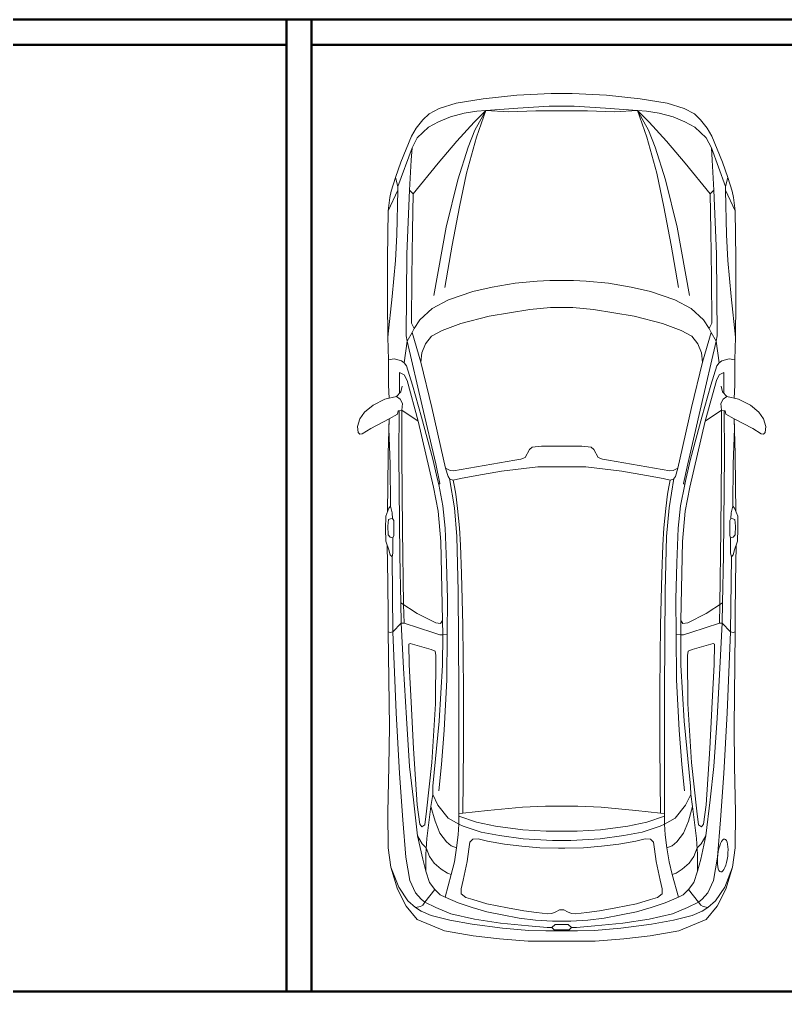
# Model space of a CAD drawing. Header units: millimetres. Extents: x 44692 to 659456, y -26273 to 96111.
# Drawn here: x 268494 to 271533, y 29539 to 33392 of the extents above; entities that cross this region are included whole.
import ezdxf

# ---------------------------------------------------------------- set-up
doc = ezdxf.new("R2010")
doc.units = ezdxf.units.MM
doc.header["$LTSCALE"] = 100
doc.layers.add('Paredes', color=7, linetype='Continuous', lineweight=50)
doc.layers.add('www.dwgautocad.com', color=7, linetype='Continuous', lineweight=5)

msp = doc.modelspace()

# ---------------------------------------------------------------- linework, layer by layer
at = {"layer": 'Paredes'}
for p, q in [((269652.913, 33392.496), (267560.382, 33392.496)), ((269652.913, 33392.496), (269552.913, 33392.496)), ((269552.913, 33392.496), (269552.913, 29539.5)), ((271745.444, 33392.496), (269652.913, 33392.496)), ((269652.913, 33292.496), (269652.913, 33392.496)), ((267560.382, 33292.496), (269352.913, 33292.496)), ((269352.913, 33292.496), (269552.913, 33292.496)), ((269552.913, 33292.496), (269552.913, 29539.5)), ((269652.913, 33092.496), (269652.913, 33292.496)), ((269652.913, 33292.496), (271445.444, 33292.496)), ((269652.913, 29539.5), (269652.913, 33292.496)), ((271445.444, 33292.496), (271645.444, 33292.496)), ((269652.913, 29539.5), (269652.913, 33092.496)), ((280115.568, 29539.5), (241235.5, 29539.5)), ((269552.913, 29539.5), (269652.913, 29539.5)), ((269552.913, 29539.5), (269652.913, 29539.5))]:
    msp.add_line(p, q, dxfattribs=at)
at = {"layer": 'www.dwgautocad.com'}
for p, q in [((270603.103, 33099.337), (270467.189, 33092.496)), ((270644.56, 33099.337), (270603.103, 33099.337)), ((270644.56, 33099.337), (270686.018, 33099.337)), ((270686.018, 33099.337), (270821.932, 33092.496)), ((270226.136, 33060.856), (270158.606, 33039.478)), ((270332.986, 33077.959), (270226.136, 33060.856)), ((270467.189, 33092.496), (270332.986, 33077.959)), ((270821.932, 33092.496), (270956.135, 33077.959)), ((270956.135, 33077.959), (271062.985, 33060.856)), ((271062.985, 33060.856), (271130.514, 33039.478)), ((270158.606, 33039.478), (270118.431, 33018.1)), ((271130.514, 33039.478), (271170.69, 33018.1)), ((270094.496, 32995.012), (270067.998, 32961.662)), ((270118.431, 33018.1), (270094.496, 32995.012)), ((271170.69, 33018.1), (271194.624, 32995.012)), ((271194.624, 32995.012), (271221.123, 32961.662)), ((270067.998, 32961.662), (270049.192, 32930.022)), ((271221.123, 32961.662), (271239.929, 32930.022)), ((270049.192, 32930.022), (270006.452, 32827.408)), ((271239.929, 32930.022), (271282.669, 32827.408)), ((270006.452, 32827.408), (269985.082, 32765.839)), ((271282.669, 32827.408), (271304.039, 32765.839)), ((269985.082, 32765.839), (269968.841, 32711.966)), ((271304.039, 32765.839), (271320.28, 32711.966)), ((269968.841, 32711.966), (269962.857, 32686.312)), ((271320.28, 32711.966), (271326.264, 32686.312)), ((269962.857, 32686.312), (269956.873, 32634.15)), ((271326.264, 32686.312), (271332.247, 32634.15)), ((269956.873, 32634.15), (269953.454, 32446.023)), ((271332.247, 32634.15), (271335.667, 32446.023)), ((269953.454, 32446.023), (269953.454, 32272.433)), ((271335.667, 32446.023), (271335.667, 32272.433)), ((270291.955, 32314.334), (270368.887, 32331.436)), ((270368.887, 32331.436), (270459.496, 32346.828)), ((270459.496, 32346.828), (270547.541, 32355.38)), ((270547.541, 32355.38), (270597.974, 32357.945)), ((270597.974, 32357.945), (270644.56, 32357.945)), ((270691.147, 32357.945), (270644.56, 32357.945)), ((270741.58, 32355.38), (270691.147, 32357.945)), ((270829.625, 32346.828), (270741.58, 32355.38)), ((270920.234, 32331.436), (270829.625, 32346.828)), ((270997.166, 32314.334), (270920.234, 32331.436)), ((270195.363, 32280.984), (270291.955, 32314.334)), ((271093.758, 32280.984), (270997.166, 32314.334)), ((269953.454, 32272.433), (269955.164, 32133.047)), ((270131.253, 32246.779), (270195.363, 32280.984)), ((271157.868, 32246.779), (271093.758, 32280.984)), ((271335.667, 32272.433), (271333.957, 32133.047)), ((270082.529, 32201.457), (270131.253, 32246.779)), ((271206.592, 32201.457), (271157.868, 32246.779)), ((270059.45, 32168.108), (270082.529, 32201.457)), ((271229.671, 32168.108), (271206.592, 32201.457)), ((270032.096, 32117.655), (270051.756, 32151.86)), ((270051.756, 32151.86), (270059.45, 32168.108)), ((271237.365, 32151.86), (271229.671, 32168.108)), ((271257.025, 32117.655), (271237.365, 32151.86)), ((269955.164, 32133.047), (269957.728, 32043.26)), ((270020.129, 32031.288), (270032.096, 32117.655)), ((271268.992, 32031.288), (271257.025, 32117.655)), ((271333.957, 32133.047), (271331.393, 32043.26)), ((269957.728, 32043.26), (269979.953, 32046.68)), ((269979.953, 32046.68), (270009.016, 32039.839)), ((270009.016, 32039.839), (270020.129, 32031.288)), ((271280.105, 32039.839), (271268.992, 32031.288)), ((271309.168, 32046.68), (271280.105, 32039.839)), ((271331.393, 32043.26), (271309.168, 32046.68)), ((270156.787, 31549.263), (270161.521, 31552.968)), ((271132.334, 31549.263), (271127.6, 31552.968))]:
    msp.add_line(p, q, dxfattribs=at)
for points in [[(270041.499, 32716.241), (270047.482, 32834.248), (270050.902, 32883.846), (270071.417, 32923.181), (270115.866, 32965.937), (270156.042, 32987.316), (270203.056, 33006.128), (270257.763, 33020.665), (270308.196, 33029.217), (270344.098, 33031.782)], [(270344.098, 33031.782), (270297.939, 32985.605), (270228.7, 32910.354), (270155.187, 32822.277), (270056.03, 32701.704)], [(270137.236, 32298.941), (270186.815, 32569.16), (270232.974, 32756.432), (270274.004, 32886.411), (270300.503, 32953.111), (270344.098, 33031.782), (270307.342, 32925.747), (270267.166, 32783.796), (270239.812, 32649.542), (270210.749, 32497.33), (270180.831, 32330.581)], [(270344.098, 33031.782), (270470.609, 33041.188), (270595.409, 33048.884), (270644.56, 33048.884)], [(270344.098, 33031.782), (270435.562, 33025.796), (270542.412, 33030.072), (270644.56, 33030.072)], [(270945.023, 33031.782), (270818.512, 33041.188), (270693.711, 33048.884), (270644.56, 33048.884)], [(270945.023, 33031.782), (270853.559, 33025.796), (270746.709, 33030.072), (270644.56, 33030.072)], [(271151.884, 32298.941), (271102.306, 32569.16), (271056.147, 32756.432), (271015.116, 32886.411), (270988.618, 32953.111), (270945.023, 33031.782), (270981.779, 32925.747), (271021.955, 32783.796), (271049.308, 32649.542), (271078.372, 32497.33), (271108.29, 32330.581)], [(270945.023, 33031.782), (270991.182, 32985.605), (271060.421, 32910.354), (271133.934, 32822.277), (271233.091, 32701.704)], [(271247.622, 32716.241), (271241.639, 32834.248), (271238.219, 32883.846), (271217.704, 32923.181), (271173.254, 32965.937), (271133.079, 32987.316), (271086.065, 33006.128), (271031.358, 33020.665), (270980.924, 33029.217), (270945.023, 33031.782)], [(270050.902, 32883.846), (269995.339, 32729.923), (269995.339, 32715.386), (269956.873, 32634.15)], [(271238.219, 32883.846), (271293.781, 32729.923), (271293.781, 32715.386), (271332.247, 32634.15)], [(269985.082, 32765.839), (269995.339, 32729.923)], [(271304.039, 32765.839), (271293.781, 32729.923)], [(269995.339, 32715.386), (269991.065, 32539.231), (269985.082, 32437.471), (269972.26, 32294.666), (269955.164, 32133.047)], [(270032.096, 32117.655), (270027.822, 32139.033), (270030.386, 32463.98), (270041.499, 32716.241), (270056.03, 32701.704), (270052.611, 32555.478), (270050.047, 32371.627), (270049.192, 32188.631), (270059.45, 32168.108)], [(271257.025, 32117.655), (271261.299, 32139.033), (271258.735, 32463.98), (271247.622, 32716.241), (271233.091, 32701.704), (271236.51, 32555.478), (271239.074, 32371.627), (271239.929, 32188.631), (271229.671, 32168.108)], [(271293.781, 32715.386), (271298.055, 32539.231), (271304.039, 32437.471), (271316.861, 32294.666), (271333.957, 32133.047)], [(270644.56, 32250.562), (270600.129, 32250.562), (270518.849, 32243.17), (270357.214, 32216.375), (270244.532, 32186.808), (270170.641, 32160.012), (270128.154, 32136.913), (270105.064, 32107.346), (270090.286, 32071.311), (270085.667, 32034.351)], [(270644.56, 32250.562), (270688.992, 32250.562), (270770.272, 32243.17), (270931.907, 32216.375), (271044.589, 32186.808), (271118.48, 32160.012), (271160.966, 32136.913), (271184.057, 32107.346), (271198.835, 32071.311), (271203.453, 32034.351)], [(270051.756, 32151.86), (270085.667, 32034.351), (270129.078, 31854.176), (270174.122, 31654.396), (270184.116, 31613.317), (270193.732, 31580.679), (270201.121, 31570.515), (270214.584, 31566.075), (270242.684, 31573.287), (270308.262, 31585.298), (270406.167, 31601.93), (270549.329, 31619.486), (270625.067, 31619.486), (270644.56, 31619.486)], [(271237.365, 32151.86), (271203.453, 32034.351), (271160.043, 31854.176), (271114.999, 31654.396), (271105.005, 31613.317), (271095.389, 31580.679), (271088, 31570.515), (271074.537, 31566.075), (271046.437, 31573.287), (270980.859, 31585.298), (270882.954, 31601.93), (270739.792, 31619.486), (270664.054, 31619.486), (270644.56, 31619.486)], [(270032.096, 32117.655), (270091.209, 31861.568), (270144.78, 31630.573), (270161.521, 31552.968)], [(271257.025, 32117.655), (271197.912, 31861.568), (271144.341, 31630.573), (271127.6, 31552.968)], [(269957.728, 32043.26), (269958.009, 31943.442), (269960.38, 31891.17)], [(270020.129, 32031.288), (270029.326, 32019.568), (270053.34, 31942.878), (270088.438, 31816.293), (270133.696, 31649.053), (270152.169, 31568.667), (270156.787, 31549.263), (270156.787, 31549.263)], [(271268.992, 32031.288), (271259.795, 32019.568), (271235.78, 31942.878), (271200.682, 31816.293), (271155.425, 31649.053), (271136.952, 31568.667), (271132.334, 31549.263), (271132.334, 31549.263)], [(271331.393, 32043.26), (271331.112, 31943.442), (271328.741, 31891.17)], [(270000.34, 31842.04), (269998.846, 31665.685), (270002.541, 31267.45), (270006.235, 31079.883), (270070.889, 31038.304), (270144.78, 31000.421), (270164.176, 30997.649), (270171.565, 31009.661), (270165.1, 31322.889), (270154.94, 31443.006), (270136.467, 31538.176), (270075.508, 31800.585), (270031.173, 31961.357), (270020.09, 31984.457), (270001.617, 31992.772)], [(270001.617, 31992.772), (270000.917, 31910.105)], [(271288.78, 31842.04), (271290.274, 31665.685), (271286.58, 31267.45), (271282.885, 31079.883), (271218.231, 31038.304), (271144.341, 31000.421), (271124.945, 30997.649), (271117.556, 31009.661), (271124.021, 31322.889), (271134.181, 31443.006), (271152.654, 31538.176), (271213.613, 31800.585), (271257.947, 31961.357), (271269.031, 31984.457), (271287.504, 31992.772)], [(271287.504, 31992.772), (271288.204, 31910.105)], [(270011.777, 31939.182), (270007.159, 31917.006), (269989.61, 31897.603)], [(271277.344, 31939.182), (271281.962, 31917.006), (271299.511, 31897.603)], [(270010.854, 31844.012), (270013.624, 31869.883), (270004.388, 31887.439), (269989.61, 31897.603), (269943.429, 31887.439), (269896.324, 31863.416), (269862.149, 31835.696), (269843.677, 31808.901), (269835.364, 31779.334), (269837.211, 31755.31), (269837.211, 31755.31), (269843.677, 31748.842), (269852.913, 31750.69), (269887.087, 31771.018), (269960.054, 31809.825), (269993.305, 31828.304), (269996.076, 31841.24), (270010.854, 31844.012)], [(271278.267, 31844.012), (271275.496, 31869.883), (271284.733, 31887.439), (271299.511, 31897.603), (271345.692, 31887.439), (271392.797, 31863.416), (271426.971, 31835.696), (271445.444, 31808.901), (271453.757, 31779.334), (271451.909, 31755.31), (271451.909, 31755.31), (271445.444, 31748.842), (271436.208, 31750.69), (271402.033, 31771.018), (271329.067, 31809.825), (271295.816, 31828.304), (271293.045, 31841.24), (271278.267, 31844.012)], [(270010.854, 31844.012), (270010.854, 31663.837), (270013.624, 31369.088), (270016.973, 31072.978)], [(270010.854, 31844.012), (270075.508, 31800.585)], [(271278.267, 31844.012), (271213.613, 31800.585)], [(271278.267, 31844.012), (271278.267, 31663.837), (271275.496, 31369.088), (271272.148, 31072.978)], [(269960.054, 31809.825), (269956.165, 31670.917), (269954.87, 31542.622), (269953.762, 31442.911)], [(269965.881, 31463.572), (269964.586, 31629.448), (269959.404, 31771.35), (269960.054, 31809.825)], [(271323.24, 31463.572), (271324.535, 31629.448), (271329.717, 31771.35), (271329.067, 31809.825)], [(271329.067, 31809.825), (271332.955, 31670.917), (271334.251, 31542.622), (271335.359, 31442.911)], [(270644.56, 31701.72), (270617.678, 31701.72), (270565.031, 31700.796), (270528.086, 31697.1), (270517.002, 31687.86), (270499.453, 31656.445), (270482.828, 31649.053), (270458.813, 31646.281), (270215.899, 31603.778), (270202.045, 31604.702), (270184.116, 31613.317)], [(270644.56, 31701.72), (270671.443, 31701.72), (270724.09, 31700.796), (270761.035, 31697.1), (270772.119, 31687.86), (270789.668, 31656.445), (270806.293, 31649.053), (270830.307, 31646.281), (271073.222, 31603.778), (271087.076, 31604.702), (271105.005, 31613.317)], [(270199.33, 31572.978), (270218.804, 31456.367), (270228.963, 31343.641), (270234.505, 31126.507), (270237.276, 30732.892), (270237.276, 30245.032), (270237.276, 30202.529)], [(270252.054, 30246.88), (270254.825, 30509.29), (270254.825, 30738.436), (270252.054, 30991.606), (270247.436, 31195.805), (270243.741, 31308.53), (270239.123, 31376.904), (270231.734, 31453.595), (270224.345, 31510.881), (270220.079, 31540.451), (270214.584, 31566.075)], [(271037.067, 30246.88), (271034.296, 30509.29), (271034.296, 30738.436), (271037.067, 30991.606), (271041.685, 31195.805), (271045.379, 31308.53), (271049.997, 31376.904), (271057.387, 31453.595), (271064.776, 31510.881), (271069.041, 31540.451), (271074.537, 31566.075)], [(271089.791, 31572.978), (271070.317, 31456.367), (271060.157, 31343.641), (271054.616, 31126.507), (271051.845, 30732.892), (271051.845, 30245.032), (271051.845, 30202.529)], [(270156.787, 31549.263), (270173.546, 31464.682), (270182.782, 31375.98), (270188.324, 31239.232), (270192.018, 31095.091), (270190.171, 30954.647)], [(271132.334, 31549.263), (271115.575, 31464.682), (271106.339, 31375.98), (271100.797, 31239.232), (271097.103, 31095.091), (271098.95, 30954.647)], [(269973.654, 31414.327), (269972.358, 31437.006), (269965.881, 31463.572), (269958.756, 31455.796), (269946.45, 31424.047), (269945.802, 31372.858), (269947.745, 31324.91), (269958.756, 31290.568), (269964.586, 31269.834), (269971.71, 31262.706), (269974.949, 31276.961), (269974.949, 31337.221), (269963.938, 31340.461), (269956.813, 31350.18), (269955.518, 31384.521), (269958.109, 31410.44), (269965.881, 31413.679), (269973.654, 31414.327)], [(271315.467, 31414.327), (271316.763, 31437.006), (271323.24, 31463.572), (271330.365, 31455.796), (271342.671, 31424.047), (271343.319, 31372.858), (271341.376, 31324.91), (271330.365, 31290.568), (271324.535, 31269.834), (271317.41, 31262.706), (271314.172, 31276.961), (271314.172, 31337.221), (271325.183, 31340.461), (271332.308, 31350.18), (271333.603, 31384.521), (271331.012, 31410.44), (271323.24, 31413.679), (271315.467, 31414.327)], [(269973.654, 31414.327), (269978.188, 31406.552), (269978.188, 31376.746), (269978.188, 31346.94), (269974.949, 31337.221)], [(271315.467, 31414.327), (271310.933, 31406.552), (271310.933, 31376.746), (271310.933, 31346.94), (271314.172, 31337.221)], [(269952.682, 31309.513), (269954.87, 31160.977), (269956.165, 31027.499), (269956.493, 30964.811)], [(271336.439, 31309.513), (271334.251, 31160.977), (271332.955, 31027.499), (271332.628, 30964.811)], [(269971.71, 31262.706), (269974.966, 30965.735), (269987.896, 30644.889), (270001.751, 30403.731), (270014.682, 30219.86), (270026.689, 30072.632), (270042.39, 29979.311), (270064.558, 29930.34), (270087.648, 29905.392), (270102.426, 29893.381), (270144.913, 29873.053), (270204.949, 29848.106), (270298.236, 29826.854), (270401.682, 29811.147), (270513.441, 29800.059), (270586.408, 29793.591), (270605.804, 29793.591), (270618.735, 29804.679), (270632.589, 29804.679), (270644.56, 29804.679)], [(271317.41, 31262.706), (271314.155, 30965.735), (271301.224, 30644.889), (271287.37, 30403.731), (271274.439, 30219.86), (271262.432, 30072.632), (271246.73, 29979.311), (271224.563, 29930.34), (271201.473, 29905.392), (271186.694, 29893.381), (271144.208, 29873.053), (271084.172, 29848.106), (270990.885, 29826.854), (270887.439, 29811.147), (270775.68, 29800.059), (270702.713, 29793.591), (270683.317, 29793.591), (270670.386, 29804.679), (270656.532, 29804.679), (270644.56, 29804.679)], [(270006.235, 31079.883), (270008.216, 30999.922), (270017.453, 30821.369), (270028.536, 30623.638), (270041.467, 30431.451), (270056.245, 30299.322), (270072.87, 30156.105), (270093.19, 30063.708), (270106.121, 30016.585), (270106.121, 30082.187), (270109.815, 30145.942), (270125.517, 30273.451), (270132.906, 30320.798)], [(270016.973, 31072.978), (270019.3, 30999.922)], [(271282.885, 31079.883), (271280.905, 30999.922), (271271.668, 30821.369), (271260.585, 30623.638), (271247.654, 30431.451), (271232.876, 30299.322), (271216.251, 30156.105), (271195.931, 30063.708), (271183, 30016.585), (271183, 30082.187), (271179.305, 30145.942), (271163.604, 30273.451), (271156.215, 30320.798)], [(271272.148, 31072.978), (271269.821, 30999.922)], [(269956.493, 30964.811), (269964.806, 30962.039), (269974.966, 30965.735), (270008.216, 30999.922), (270019.3, 30999.922), (270132.906, 30962.963), (270161.388, 30953.954), (270172.622, 30953.723), (270190.171, 30954.647)], [(270171.565, 31009.661), (270172.622, 30953.723), (270171.698, 30833.606), (270158.768, 30611.851), (270133.83, 30353.138), (270132.906, 30320.798), (270153.226, 30278.296), (270194.789, 30226.553), (270237.276, 30202.529)], [(271117.556, 31009.661), (271116.499, 30953.723), (271117.422, 30833.606), (271130.353, 30611.851), (271155.291, 30353.138), (271156.215, 30320.798), (271135.895, 30278.296), (271094.332, 30226.553), (271051.845, 30202.529)], [(271332.628, 30964.811), (271324.315, 30962.039), (271314.155, 30965.735), (271280.905, 30999.922), (271269.821, 30999.922), (271156.215, 30962.963), (271127.733, 30953.954), (271116.499, 30953.723), (271098.95, 30954.647)], [(269956.493, 30964.811), (269961.111, 30588.212), (269959.264, 30431.136), (269955.569, 30250.036), (269956.493, 30109.591), (269967.577, 30031.977), (269993.438, 29945.123), (270027.612, 29877.673), (270071.023, 29825.006), (270180.011, 29779.732), (270293.617, 29759.827), (270397.987, 29747.816), (270511.594, 29739.5), (270599.338, 29739.5), (270644.56, 29739.5)], [(270190.171, 30954.647), (270189.247, 30774.471), (270178.164, 30575.816), (270168.004, 30439.068), (270157.844, 30334.658)], [(271332.628, 30964.811), (271328.01, 30588.212), (271329.857, 30431.136), (271333.551, 30250.036), (271332.628, 30109.591), (271321.544, 30031.977), (271295.683, 29945.123), (271261.508, 29877.673), (271218.098, 29825.006), (271109.11, 29779.732), (270995.503, 29759.827), (270891.133, 29747.816), (270777.527, 29739.5), (270689.782, 29739.5), (270644.56, 29739.5)], [(271098.95, 30954.647), (271099.873, 30774.471), (271110.957, 30575.816), (271121.117, 30439.068), (271131.277, 30334.658)], [(270038.423, 30916.129), (270043.735, 30918.949), (270127.364, 30895.287), (270143.066, 30888.819), (270145.837, 30871.264), (270143.99, 30680), (270129.212, 30447.158), (270108.892, 30254.047), (270101.503, 30200.456), (270090.419, 30192.141), (270082.107, 30202.304), (270071.947, 30279.918), (270057.169, 30503.521), (270047.932, 30686.468), (270039.62, 30835.229), (270038.423, 30916.129)], [(271250.698, 30916.129), (271245.386, 30918.949), (271161.757, 30895.287), (271146.055, 30888.819), (271143.284, 30871.264), (271145.131, 30680), (271159.909, 30447.158), (271180.229, 30254.047), (271187.618, 30200.456), (271198.702, 30192.141), (271207.014, 30202.304), (271217.174, 30279.918), (271231.952, 30503.521), (271241.189, 30686.468), (271249.501, 30835.229), (271250.698, 30916.129)], [(270125.517, 30273.451), (270142.142, 30214.424), (270161.539, 30167.301), (270187.4, 30133.114), (270206.796, 30116.483), (270227.116, 30109.091)], [(270237.276, 30245.032), (270252.054, 30246.88), (270349.959, 30257.743), (270488.503, 30269.755), (270579.942, 30274.374), (270644.56, 30274.374)], [(271051.845, 30245.032), (271037.067, 30246.88), (270939.162, 30257.743), (270800.618, 30269.755), (270709.179, 30274.374), (270644.56, 30274.374)], [(271163.604, 30273.451), (271146.978, 30214.424), (271127.582, 30167.301), (271101.721, 30133.114), (271082.324, 30116.483), (271062.005, 30109.091)], [(270237.276, 30234.643), (270306.548, 30210.62), (270382.286, 30194.912), (270490.35, 30180.129), (270583.637, 30175.509), (270644.56, 30175.509)], [(271051.845, 30234.643), (270982.573, 30210.62), (270906.835, 30194.912), (270798.771, 30180.129), (270705.484, 30175.509), (270644.56, 30175.509)], [(270106.121, 30016.585), (270119.975, 29972.342), (270141.219, 29943.699), (270162.462, 29923.371), (270181.858, 29913.208), (270205.873, 30002.834), (270218.804, 30053.652), (270227.116, 30109.091), (270234.505, 30160.834), (270237.276, 30202.529)], [(270644.56, 30137.626), (270607.651, 30137.626), (270492.198, 30145.018), (270397.987, 30157.953), (270325.021, 30171.813), (270253.901, 30194.912), (270237.276, 30202.529)], [(270644.56, 30137.626), (270681.47, 30137.626), (270796.923, 30145.018), (270891.133, 30157.953), (270964.1, 30171.813), (271035.219, 30194.912), (271051.845, 30202.529)], [(271183, 30016.585), (271169.146, 29972.342), (271147.902, 29943.699), (271126.659, 29923.371), (271107.262, 29913.208), (271083.248, 30002.834), (271070.317, 30053.652), (271062.005, 30109.091), (271054.616, 30160.834), (271051.845, 30202.529)], [(270072.87, 30156.105), (270072.87, 30156.105), (270091.343, 30124.69), (270107.665, 30108.84)], [(270644.56, 30108.167), (270631.665, 30108.167), (270557.775, 30109.091), (270486.656, 30115.559), (270417.384, 30123.875), (270350.882, 30135.886), (270313.014, 30144.202), (270291.77, 30143.278), (270279.763, 30132.19), (270276.068, 30103.547), (270269.603, 30054.576), (270253.901, 29980.658), (270245.589, 29946.471), (270246.512, 29927.067), (270264.061, 29912.284), (270292.694, 29904.892), (270347.188, 29887.336), (270429.391, 29871.629), (270494.968, 29859.617), (270544.844, 29852.225), (270590.102, 29847.605), (270605.804, 29848.529), (270621.506, 29855.921), (270621.506, 29855.921), (270636.284, 29863.313), (270644.56, 29863.313)], [(270644.56, 30108.167), (270657.455, 30108.167), (270731.346, 30109.091), (270802.465, 30115.559), (270871.737, 30123.875), (270938.238, 30135.886), (270976.107, 30144.202), (270997.351, 30143.278), (271009.358, 30132.19), (271013.052, 30103.547), (271019.518, 30054.576), (271035.219, 29980.658), (271043.532, 29946.471), (271042.608, 29927.067), (271025.06, 29912.284), (270996.427, 29904.892), (270941.933, 29887.336), (270859.73, 29871.629), (270794.152, 29859.617), (270744.276, 29852.225), (270699.019, 29847.605), (270683.317, 29848.529), (270667.615, 29855.921), (270667.615, 29855.921), (270652.837, 29863.313), (270644.56, 29863.313)], [(271216.251, 30156.105), (271216.251, 30156.105), (271197.778, 30124.69), (271181.456, 30108.84)], [(270107.665, 30108.84), (270119.975, 30074.904), (270138.448, 30048.108), (270167.08, 30024.085), (270191.095, 30009.301), (270205.873, 30002.834)], [(271181.456, 30108.84), (271169.146, 30074.904), (271150.673, 30048.108), (271122.041, 30024.085), (271098.026, 30009.301), (271083.248, 30002.834)], [(269967.577, 30031.977), (269998.056, 29952.939), (270034.078, 29899.348), (270064.558, 29872.553), (270087.648, 29857.769), (270126.441, 29841.137), (270201.255, 29822.658), (270288.999, 29806.026), (270409.995, 29791.243), (270514.365, 29782.003), (270581.79, 29780.155), (270644.56, 29780.155)], [(271321.544, 30031.977), (271291.065, 29952.939), (271255.043, 29899.348), (271224.563, 29872.553), (271201.473, 29857.769), (271162.68, 29841.137), (271087.866, 29822.658), (271000.122, 29806.026), (270879.126, 29791.243), (270774.756, 29782.003), (270707.331, 29780.155), (270644.56, 29780.155)], [(270064.558, 29872.553), (270083.954, 29877.173), (270093.19, 29881.792), (270102.426, 29893.381), (270141.219, 29943.699)], [(271224.563, 29872.553), (271205.167, 29877.173), (271195.931, 29881.792), (271186.694, 29893.381), (271147.902, 29943.699)], [(270181.858, 29913.208), (270234.505, 29891.032), (270289.923, 29872.553), (270348.112, 29855.921), (270409.071, 29843.909), (270475.572, 29830.05), (270540.226, 29822.658), (270607.651, 29818.038), (270644.56, 29818.038)], [(271107.262, 29913.208), (271054.616, 29891.032), (270999.198, 29872.553), (270941.009, 29855.921), (270880.05, 29843.909), (270813.549, 29830.05), (270748.895, 29822.658), (270681.47, 29818.038), (270644.56, 29818.038)], [(270605.804, 29793.591), (270615.04, 29783.851), (270644.56, 29783.851)], [(270683.317, 29793.591), (270674.081, 29783.851), (270644.56, 29783.851)]]:
    msp.add_lwpolyline(points, dxfattribs=at)
msp.add_ellipse((271283.214, 30078.953), major_axis=(7.851, 65.14), ratio=0.30339545, dxfattribs=at)

doc.saveas('drawing.dxf')
